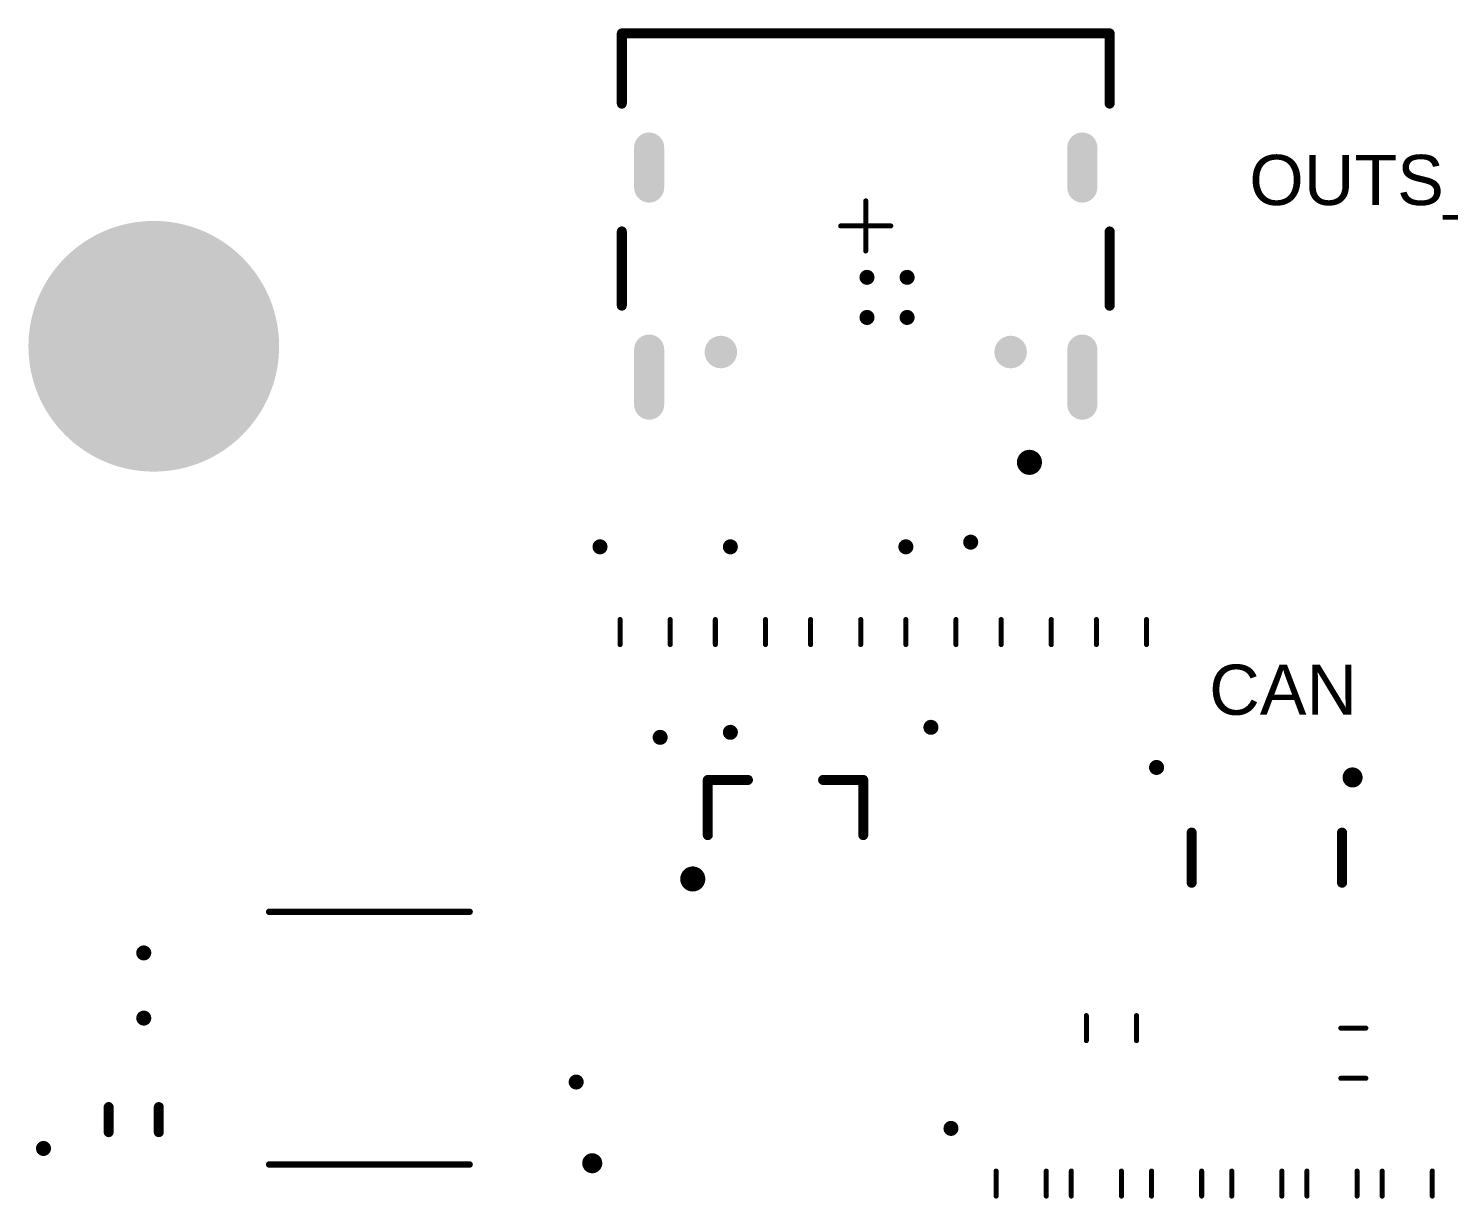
# Model space of a CAD drawing. Header units: inches. Extents: x 1 to 118, y 10 to 101.
# Drawn here: x 2.5 to 30.83, y 78 to 101.34 of the extents above; entities that cross this region are included whole.
import ezdxf

# ---------------------------------------------------------------- set-up
doc = ezdxf.new("R2010")
doc.units = ezdxf.units.IN
for name, color, linetype in [('Mechanical 3', 76, 'Continuous'), ('Pad Holes', 156, 'Continuous'), ('Top Overlay', 2, 'Continuous'), ('Via Holes', 16, 'Continuous')]:
    doc.layers.add(name, color=color, linetype=linetype)
doc.styles.add('Arial', font='', dxfattribs={"height": 0.2})
doc.styles.get('Arial').set_extended_font_data('Arial')

# ---------------------------------------------------------------- blocks, each defined once
blk = doc.blocks.new('SOIC127P600X175_8N_19')
at = {"layer": 'Top Overlay'}
for points in [[(-4.345, 2.495, 0.2, 0.2, 1), (-4.545, 2.495, 0.2, 0.2, 1)], [(-4.595, 2.495, 0.1, 0.1, 1), (-4.495, 2.495, 0.1, 0.1, 1)], [(-4.395, 2.495, 0.1, 0.1, 1), (-4.295, 2.495, 0.1, 0.1, 1)], [(-2.032, 2.52, 0.0635, 0.0635, 1), (-1.968, 2.52, 0.0635, 0.0635, 1)], [(1.968, 2.52, 0.0635, 0.0635, 1), (2.032, 2.52, 0.0635, 0.0635, 1)], [(-2.032, -2.52, 0.0635, 0.0635, 1), (-1.968, -2.52, 0.0635, 0.0635, 1)], [(1.968, -2.52, 0.0635, 0.0635, 1), (2.032, -2.52, 0.0635, 0.0635, 1)]]:
    blk.add_lwpolyline(points, format="xyseb", close=True, dxfattribs=at)
for points in [[(2, 2.52, 0.127, 0.127, 0), (-2, 2.52, 0.127, 0.127, 0)], [(2, -2.52, 0.127, 0.127, 0), (-2, -2.52, 0.127, 0.127, 0)]]:
    blk.add_lwpolyline(points, format="xyseb", dxfattribs=at)
blk = doc.blocks.new('RESC1608X06M_51')
at = {"layer": 'Top Overlay'}
for points in [[(0.25, 0.5, 0.1, 0.1, 0), (-0.25, 0.5, 0.1, 0.1, 0)], [(0.25, -0.5, 0.1, 0.1, 0), (-0.25, -0.5, 0.1, 0.1, 0)]]:
    blk.add_lwpolyline(points, format="xyseb", dxfattribs=at)
for points in [[(-0.275, 0.5, 0.05, 0.05, 1), (-0.225, 0.5, 0.05, 0.05, 1)], [(0.225, 0.5, 0.05, 0.05, 1), (0.275, 0.5, 0.05, 0.05, 1)], [(-0.275, -0.5, 0.05, 0.05, 1), (-0.225, -0.5, 0.05, 0.05, 1)], [(0.225, -0.5, 0.05, 0.05, 1), (0.275, -0.5, 0.05, 0.05, 1)]]:
    blk.add_lwpolyline(points, format="xyseb", close=True, dxfattribs=at)
blk = doc.blocks.new('RESC1608X06M_52')
at = {"layer": 'Top Overlay'}
for points in [[(-0.25, 0.5, 0.1, 0.1, 0), (0.25, 0.5, 0.1, 0.1, 0)], [(-0.25, -0.5, 0.1, 0.1, 0), (0.25, -0.5, 0.1, 0.1, 0)]]:
    blk.add_lwpolyline(points, format="xyseb", dxfattribs=at)
for points in [[(-0.275, 0.5, 0.05, 0.05, 1), (-0.225, 0.5, 0.05, 0.05, 1)], [(0.225, 0.5, 0.05, 0.05, 1), (0.275, 0.5, 0.05, 0.05, 1)], [(-0.275, -0.5, 0.05, 0.05, 1), (-0.225, -0.5, 0.05, 0.05, 1)], [(0.225, -0.5, 0.05, 0.05, 1), (0.275, -0.5, 0.05, 0.05, 1)]]:
    blk.add_lwpolyline(points, format="xyseb", close=True, dxfattribs=at)
blk = doc.blocks.new('RESC1608X06M_53')
at = {"layer": 'Top Overlay'}
for points in [[(-0.25, 0.5, 0.1, 0.1, 0), (0.25, 0.5, 0.1, 0.1, 0)], [(-0.25, -0.5, 0.1, 0.1, 0), (0.25, -0.5, 0.1, 0.1, 0)]]:
    blk.add_lwpolyline(points, format="xyseb", dxfattribs=at)
for points in [[(-0.275, 0.5, 0.05, 0.05, 1), (-0.225, 0.5, 0.05, 0.05, 1)], [(0.225, 0.5, 0.05, 0.05, 1), (0.275, 0.5, 0.05, 0.05, 1)], [(-0.275, -0.5, 0.05, 0.05, 1), (-0.225, -0.5, 0.05, 0.05, 1)], [(0.225, -0.5, 0.05, 0.05, 1), (0.275, -0.5, 0.05, 0.05, 1)]]:
    blk.add_lwpolyline(points, format="xyseb", close=True, dxfattribs=at)
blk = doc.blocks.new('RESC1608X06M_54')
at = {"layer": 'Top Overlay'}
for points in [[(0.25, 0.5, 0.1, 0.1, 0), (-0.25, 0.5, 0.1, 0.1, 0)], [(0.25, -0.5, 0.1, 0.1, 0), (-0.25, -0.5, 0.1, 0.1, 0)]]:
    blk.add_lwpolyline(points, format="xyseb", dxfattribs=at)
for points in [[(-0.275, 0.5, 0.05, 0.05, 1), (-0.225, 0.5, 0.05, 0.05, 1)], [(0.225, 0.5, 0.05, 0.05, 1), (0.275, 0.5, 0.05, 0.05, 1)], [(-0.275, -0.5, 0.05, 0.05, 1), (-0.225, -0.5, 0.05, 0.05, 1)], [(0.225, -0.5, 0.05, 0.05, 1), (0.275, -0.5, 0.05, 0.05, 1)]]:
    blk.add_lwpolyline(points, format="xyseb", close=True, dxfattribs=at)
blk = doc.blocks.new('RESC1608X06M_55')
at = {"layer": 'Top Overlay'}
for points in [[(-0.25, 0.5, 0.1, 0.1, 0), (0.25, 0.5, 0.1, 0.1, 0)], [(-0.25, -0.5, 0.1, 0.1, 0), (0.25, -0.5, 0.1, 0.1, 0)]]:
    blk.add_lwpolyline(points, format="xyseb", dxfattribs=at)
for points in [[(-0.275, 0.5, 0.05, 0.05, 1), (-0.225, 0.5, 0.05, 0.05, 1)], [(0.225, 0.5, 0.05, 0.05, 1), (0.275, 0.5, 0.05, 0.05, 1)], [(-0.275, -0.5, 0.05, 0.05, 1), (-0.225, -0.5, 0.05, 0.05, 1)], [(0.225, -0.5, 0.05, 0.05, 1), (0.275, -0.5, 0.05, 0.05, 1)]]:
    blk.add_lwpolyline(points, format="xyseb", close=True, dxfattribs=at)
blk = doc.blocks.new('RESC1608X06M_56')
at = {"layer": 'Top Overlay'}
for points in [[(-0.25, 0.5, 0.1, 0.1, 0), (0.25, 0.5, 0.1, 0.1, 0)], [(-0.25, -0.5, 0.1, 0.1, 0), (0.25, -0.5, 0.1, 0.1, 0)]]:
    blk.add_lwpolyline(points, format="xyseb", dxfattribs=at)
for points in [[(-0.275, 0.5, 0.05, 0.05, 1), (-0.225, 0.5, 0.05, 0.05, 1)], [(0.225, 0.5, 0.05, 0.05, 1), (0.275, 0.5, 0.05, 0.05, 1)], [(-0.275, -0.5, 0.05, 0.05, 1), (-0.225, -0.5, 0.05, 0.05, 1)], [(0.225, -0.5, 0.05, 0.05, 1), (0.275, -0.5, 0.05, 0.05, 1)]]:
    blk.add_lwpolyline(points, format="xyseb", close=True, dxfattribs=at)
blk = doc.blocks.new('RESC1608X06M_57')
at = {"layer": 'Top Overlay'}
for points in [[(-0.25, 0.5, 0.1, 0.1, 0), (0.25, 0.5, 0.1, 0.1, 0)], [(-0.25, -0.5, 0.1, 0.1, 0), (0.25, -0.5, 0.1, 0.1, 0)]]:
    blk.add_lwpolyline(points, format="xyseb", dxfattribs=at)
for points in [[(-0.275, 0.5, 0.05, 0.05, 1), (-0.225, 0.5, 0.05, 0.05, 1)], [(0.225, 0.5, 0.05, 0.05, 1), (0.275, 0.5, 0.05, 0.05, 1)], [(-0.275, -0.5, 0.05, 0.05, 1), (-0.225, -0.5, 0.05, 0.05, 1)], [(0.225, -0.5, 0.05, 0.05, 1), (0.275, -0.5, 0.05, 0.05, 1)]]:
    blk.add_lwpolyline(points, format="xyseb", close=True, dxfattribs=at)
blk = doc.blocks.new('RESC1608X06M_88')
at = {"layer": 'Top Overlay'}
for points in [[(0.25, 0.5, 0.1, 0.1, 0), (-0.25, 0.5, 0.1, 0.1, 0)], [(0.25, -0.5, 0.1, 0.1, 0), (-0.25, -0.5, 0.1, 0.1, 0)]]:
    blk.add_lwpolyline(points, format="xyseb", dxfattribs=at)
for points in [[(-0.275, 0.5, 0.05, 0.05, 1), (-0.225, 0.5, 0.05, 0.05, 1)], [(0.225, 0.5, 0.05, 0.05, 1), (0.275, 0.5, 0.05, 0.05, 1)], [(-0.275, -0.5, 0.05, 0.05, 1), (-0.225, -0.5, 0.05, 0.05, 1)], [(0.225, -0.5, 0.05, 0.05, 1), (0.275, -0.5, 0.05, 0.05, 1)]]:
    blk.add_lwpolyline(points, format="xyseb", close=True, dxfattribs=at)
blk = doc.blocks.new('RESC1608X06M_90')
at = {"layer": 'Top Overlay'}
for points in [[(0.25, 0.5, 0.1, 0.1, 0), (-0.25, 0.5, 0.1, 0.1, 0)], [(0.25, -0.5, 0.1, 0.1, 0), (-0.25, -0.5, 0.1, 0.1, 0)]]:
    blk.add_lwpolyline(points, format="xyseb", dxfattribs=at)
for points in [[(-0.275, 0.5, 0.05, 0.05, 1), (-0.225, 0.5, 0.05, 0.05, 1)], [(0.225, 0.5, 0.05, 0.05, 1), (0.275, 0.5, 0.05, 0.05, 1)], [(-0.275, -0.5, 0.05, 0.05, 1), (-0.225, -0.5, 0.05, 0.05, 1)], [(0.225, -0.5, 0.05, 0.05, 1), (0.275, -0.5, 0.05, 0.05, 1)]]:
    blk.add_lwpolyline(points, format="xyseb", close=True, dxfattribs=at)
blk = doc.blocks.new('RESC1608X06M_168')
at = {"layer": 'Top Overlay'}
for points in [[(0.25, 0.5, 0.1, 0.1, 0), (-0.25, 0.5, 0.1, 0.1, 0)], [(0.25, -0.5, 0.1, 0.1, 0), (-0.25, -0.5, 0.1, 0.1, 0)]]:
    blk.add_lwpolyline(points, format="xyseb", dxfattribs=at)
for points in [[(-0.275, 0.5, 0.05, 0.05, 1), (-0.225, 0.5, 0.05, 0.05, 1)], [(0.225, 0.5, 0.05, 0.05, 1), (0.275, 0.5, 0.05, 0.05, 1)], [(-0.275, -0.5, 0.05, 0.05, 1), (-0.225, -0.5, 0.05, 0.05, 1)], [(0.225, -0.5, 0.05, 0.05, 1), (0.275, -0.5, 0.05, 0.05, 1)]]:
    blk.add_lwpolyline(points, format="xyseb", close=True, dxfattribs=at)
blk = doc.blocks.new('RESC1608X06M_169')
at = {"layer": 'Top Overlay'}
for points in [[(0.25, 0.5, 0.1, 0.1, 0), (-0.25, 0.5, 0.1, 0.1, 0)], [(0.25, -0.5, 0.1, 0.1, 0), (-0.25, -0.5, 0.1, 0.1, 0)]]:
    blk.add_lwpolyline(points, format="xyseb", dxfattribs=at)
for points in [[(-0.275, 0.5, 0.05, 0.05, 1), (-0.225, 0.5, 0.05, 0.05, 1)], [(0.225, 0.5, 0.05, 0.05, 1), (0.275, 0.5, 0.05, 0.05, 1)], [(-0.275, -0.5, 0.05, 0.05, 1), (-0.225, -0.5, 0.05, 0.05, 1)], [(0.225, -0.5, 0.05, 0.05, 1), (0.275, -0.5, 0.05, 0.05, 1)]]:
    blk.add_lwpolyline(points, format="xyseb", close=True, dxfattribs=at)
blk = doc.blocks.new('RESC1608X06M_182')
at = {"layer": 'Top Overlay'}
for points in [[(0.25, 0.5, 0.1, 0.1, 0), (-0.25, 0.5, 0.1, 0.1, 0)], [(0.25, -0.5, 0.1, 0.1, 0), (-0.25, -0.5, 0.1, 0.1, 0)]]:
    blk.add_lwpolyline(points, format="xyseb", dxfattribs=at)
for points in [[(-0.275, 0.5, 0.05, 0.05, 1), (-0.225, 0.5, 0.05, 0.05, 1)], [(0.225, 0.5, 0.05, 0.05, 1), (0.275, 0.5, 0.05, 0.05, 1)], [(-0.275, -0.5, 0.05, 0.05, 1), (-0.225, -0.5, 0.05, 0.05, 1)], [(0.225, -0.5, 0.05, 0.05, 1), (0.275, -0.5, 0.05, 0.05, 1)]]:
    blk.add_lwpolyline(points, format="xyseb", close=True, dxfattribs=at)
blk = doc.blocks.new('RESC1608X06M_183')
at = {"layer": 'Top Overlay'}
for points in [[(-0.25, 0.5, 0.1, 0.1, 0), (0.25, 0.5, 0.1, 0.1, 0)], [(-0.25, -0.5, 0.1, 0.1, 0), (0.25, -0.5, 0.1, 0.1, 0)]]:
    blk.add_lwpolyline(points, format="xyseb", dxfattribs=at)
for points in [[(-0.275, 0.5, 0.05, 0.05, 1), (-0.225, 0.5, 0.05, 0.05, 1)], [(0.225, 0.5, 0.05, 0.05, 1), (0.275, 0.5, 0.05, 0.05, 1)], [(-0.275, -0.5, 0.05, 0.05, 1), (-0.225, -0.5, 0.05, 0.05, 1)], [(0.225, -0.5, 0.05, 0.05, 1), (0.275, -0.5, 0.05, 0.05, 1)]]:
    blk.add_lwpolyline(points, format="xyseb", close=True, dxfattribs=at)
blk = doc.blocks.new('RESC1608X06M_184')
at = {"layer": 'Top Overlay'}
for points in [[(0.25, 0.5, 0.1, 0.1, 0), (-0.25, 0.5, 0.1, 0.1, 0)], [(0.25, -0.5, 0.1, 0.1, 0), (-0.25, -0.5, 0.1, 0.1, 0)]]:
    blk.add_lwpolyline(points, format="xyseb", dxfattribs=at)
for points in [[(-0.275, 0.5, 0.05, 0.05, 1), (-0.225, 0.5, 0.05, 0.05, 1)], [(0.225, 0.5, 0.05, 0.05, 1), (0.275, 0.5, 0.05, 0.05, 1)], [(-0.275, -0.5, 0.05, 0.05, 1), (-0.225, -0.5, 0.05, 0.05, 1)], [(0.225, -0.5, 0.05, 0.05, 1), (0.275, -0.5, 0.05, 0.05, 1)]]:
    blk.add_lwpolyline(points, format="xyseb", close=True, dxfattribs=at)
blk = doc.blocks.new('GCT_USB4105_GF_A_205')
at = {"layer": 'Pad Holes'}
h = blk.add_hatch(color=7, dxfattribs=at)
edge = h.paths.add_edge_path()
edge.add_arc((-4.32, 2.465), 0.3, 180, 360)
edge.add_line((-4.02, 2.465), (-4.02, 3.565))
edge.add_arc((-4.32, 3.565), 0.3, 0, 180)
edge.add_line((-4.62, 3.565), (-4.62, 2.465))
h = blk.add_hatch(color=7, dxfattribs=at)
edge = h.paths.add_edge_path()
edge.add_arc((4.32, 2.465), 0.3, 180, 360)
edge.add_line((4.62, 2.465), (4.62, 3.565))
edge.add_arc((4.32, 3.565), 0.3, 0, 180)
edge.add_line((4.02, 3.565), (4.02, 2.465))
h = blk.add_hatch(color=7, dxfattribs=at)
edge = h.paths.add_edge_path()
edge.add_arc((-2.89, 2.515), 0.325, 0, 360)
h = blk.add_hatch(color=7, dxfattribs=at)
edge = h.paths.add_edge_path()
edge.add_arc((2.89, 2.515), 0.325, 0, 360)
h = blk.add_hatch(color=7, dxfattribs=at)
edge = h.paths.add_edge_path()
edge.add_arc((-4.32, -1.565), 0.3, 180, 360)
edge.add_line((-4.02, -1.565), (-4.02, -0.765))
edge.add_arc((-4.32, -0.765), 0.3, 0, 180)
edge.add_line((-4.62, -0.765), (-4.62, -1.565))
h = blk.add_hatch(color=7, dxfattribs=at)
edge = h.paths.add_edge_path()
edge.add_arc((4.32, -1.565), 0.3, 180, 360)
edge.add_line((4.62, -1.565), (4.62, -0.765))
edge.add_arc((4.32, -0.765), 0.3, 0, 180)
edge.add_line((4.02, -0.765), (4.02, -1.565))
at = {"layer": 'Mechanical 3'}
for points in [[(0, 0.5, 0.1, 0.1, 0), (0, -0.5, 0.1, 0.1, 0)], [(0.5, 0, 0.1, 0.1, 0), (-0.5, 0, 0.1, 0.1, 0)]]:
    blk.add_lwpolyline(points, format="xyseb", dxfattribs=at)
for points in [[(-0.025, 0.5, 0.05, 0.05, 1), (0.025, 0.5, 0.05, 0.05, 1)], [(-0.525, 0, 0.05, 0.05, 1), (-0.475, 0, 0.05, 0.05, 1)], [(0.475, 0, 0.05, 0.05, 1), (0.525, 0, 0.05, 0.05, 1)], [(-0.025, -0.5, 0.05, 0.05, 1), (0.025, -0.5, 0.05, 0.05, 1)]]:
    blk.add_lwpolyline(points, format="xyseb", close=True, dxfattribs=at)
at = {"layer": 'Top Overlay'}
for points in [[(-3.14, 4.715, 0.25, 0.25, 1), (-3.39, 4.715, 0.25, 0.25, 1)], [(-3.453, 4.715, 0.125, 0.125, 1), (-3.328, 4.715, 0.125, 0.125, 1)], [(-3.202, 4.715, 0.125, 0.125, 1), (-3.077, 4.715, 0.125, 0.125, 1)], [(-4.915, 1.59, 0.1, 0.1, 1), (-4.815, 1.59, 0.1, 0.1, 1)], [(4.815, 1.59, 0.1, 0.1, 1), (4.915, 1.59, 0.1, 0.1, 1)], [(-4.915, 0.11, 0.1, 0.1, 1), (-4.815, 0.11, 0.1, 0.1, 1)], [(4.815, 0.11, 0.1, 0.1, 1), (4.915, 0.11, 0.1, 0.1, 1)], [(-4.915, -2.44, 0.1, 0.1, 1), (-4.815, -2.44, 0.1, 0.1, 1)], [(4.815, -2.44, 0.1, 0.1, 1), (4.915, -2.44, 0.1, 0.1, 1)], [(-4.915, -3.84, 0.1, 0.1, 1), (-4.815, -3.84, 0.1, 0.1, 1)], [(-4.915, -3.84, 0.1, 0.1, 1), (-4.815, -3.84, 0.1, 0.1, 1)], [(4.815, -3.84, 0.1, 0.1, 1), (4.915, -3.84, 0.1, 0.1, 1)], [(4.815, -3.84, 0.1, 0.1, 1), (4.915, -3.84, 0.1, 0.1, 1)]]:
    blk.add_lwpolyline(points, format="xyseb", close=True, dxfattribs=at)
for points in [[(-4.865, 1.59, 0.2, 0.2, 0), (-4.865, 0.11, 0.2, 0.2, 0)], [(4.865, 1.59, 0.2, 0.2, 0), (4.865, 0.11, 0.2, 0.2, 0)], [(-4.865, -2.44, 0.2, 0.2, 0), (-4.865, -3.84, 0.2, 0.2, 0)], [(4.865, -2.44, 0.2, 0.2, 0), (4.865, -3.84, 0.2, 0.2, 0)], [(4.865, -3.84, 0.2, 0.2, 0), (-4.865, -3.84, 0.2, 0.2, 0)]]:
    blk.add_lwpolyline(points, format="xyseb", dxfattribs=at)
blk = doc.blocks.new('WURTH_SBTW_3528_223')
at = {"layer": 'Top Overlay'}
for points in [[(-1.5, 1.71, 0.2, 0.2, 1), (-1.7, 1.71, 0.2, 0.2, 1)], [(-1.75, 1.71, 0.1, 0.1, 1), (-1.65, 1.71, 0.1, 0.1, 1)], [(-1.55, 1.71, 0.1, 0.1, 1), (-1.45, 1.71, 0.1, 0.1, 1)], [(-0.55, 1.5, 0.1, 0.1, 1), (-0.45, 1.5, 0.1, 0.1, 1)], [(0.45, 1.5, 0.1, 0.1, 1), (0.55, 1.5, 0.1, 0.1, 1)], [(-0.55, -1.5, 0.1, 0.1, 1), (-0.45, -1.5, 0.1, 0.1, 1)], [(0.45, -1.5, 0.1, 0.1, 1), (0.55, -1.5, 0.1, 0.1, 1)]]:
    blk.add_lwpolyline(points, format="xyseb", close=True, dxfattribs=at)
for points in [[(0.5, 1.5, 0.2, 0.2, 0), (-0.5, 1.5, 0.2, 0.2, 0)], [(0.5, -1.5, 0.2, 0.2, 0), (-0.5, -1.5, 0.2, 0.2, 0)]]:
    blk.add_lwpolyline(points, format="xyseb", dxfattribs=at)
blk = doc.blocks.new('SOT95P240X120_3N_228')
at = {"layer": 'Top Overlay'}
for points in [[(-1.1, 1.85, 0.25, 0.25, 1), (-1.35, 1.85, 0.25, 0.25, 1)], [(-1.412, 1.85, 0.125, 0.125, 1), (-1.288, 1.85, 0.125, 0.125, 1)], [(-1.162, 1.85, 0.125, 0.125, 1), (-1.037, 1.85, 0.125, 0.125, 1)], [(-0.4, 1.55, 0.1, 0.1, 1), (-0.3, 1.55, 0.1, 0.1, 1)], [(0.7, 1.55, 0.1, 0.1, 1), (0.8, 1.55, 0.1, 0.1, 1)], [(0.7, 1.55, 0.1, 0.1, 1), (0.8, 1.55, 0.1, 0.1, 1)], [(0.7, 0.75, 0.1, 0.1, 1), (0.8, 0.75, 0.1, 0.1, 1)], [(0.7, -0.75, 0.1, 0.1, 1), (0.8, -0.75, 0.1, 0.1, 1)], [(-0.4, -1.55, 0.1, 0.1, 1), (-0.3, -1.55, 0.1, 0.1, 1)], [(0.7, -1.55, 0.1, 0.1, 1), (0.8, -1.55, 0.1, 0.1, 1)], [(0.7, -1.55, 0.1, 0.1, 1), (0.8, -1.55, 0.1, 0.1, 1)]]:
    blk.add_lwpolyline(points, format="xyseb", close=True, dxfattribs=at)
for points in [[(-0.35, 1.55, 0.2, 0.2, 0), (0.75, 1.55, 0.2, 0.2, 0)], [(0.75, 1.55, 0.2, 0.2, 0), (0.75, 0.75, 0.2, 0.2, 0)], [(0.75, -0.75, 0.2, 0.2, 0), (0.75, -1.55, 0.2, 0.2, 0)], [(-0.35, -1.55, 0.2, 0.2, 0), (0.75, -1.55, 0.2, 0.2, 0)]]:
    blk.add_lwpolyline(points, format="xyseb", dxfattribs=at)
blk = doc.blocks.new('CAPC1608X09M_257')
at = {"layer": 'Top Overlay'}
for points in [[(-0.2, 0.5, 0.2, 0.2, 0), (0.3, 0.5, 0.2, 0.2, 0)], [(-0.2, -0.5, 0.2, 0.2, 0), (0.3, -0.5, 0.2, 0.2, 0)]]:
    blk.add_lwpolyline(points, format="xyseb", dxfattribs=at)
for points in [[(-0.25, 0.5, 0.1, 0.1, 1), (-0.15, 0.5, 0.1, 0.1, 1)], [(0.25, 0.5, 0.1, 0.1, 1), (0.35, 0.5, 0.1, 0.1, 1)], [(-0.25, -0.5, 0.1, 0.1, 1), (-0.15, -0.5, 0.1, 0.1, 1)], [(0.25, -0.5, 0.1, 0.1, 1), (0.35, -0.5, 0.1, 0.1, 1)]]:
    blk.add_lwpolyline(points, format="xyseb", close=True, dxfattribs=at)

msp = doc.modelspace()

# ---------------------------------------------------------------- hatches: boundary and pattern name
at = {"layer": 'Pad Holes'}
h = msp.add_hatch(color=7, dxfattribs=at)
edge = h.paths.add_edge_path()
edge.add_arc((5, 95), 2.5, 0, 360)
at = {"layer": 'Via Holes'}
h = msp.add_hatch(color=7, dxfattribs=at)
edge = h.paths.add_edge_path()
edge.add_arc((19.225, 96.375), 0.15, 0, 360)
h = msp.add_hatch(color=7, dxfattribs=at)
edge = h.paths.add_edge_path()
edge.add_arc((20.025, 96.375), 0.15, 0, 360)
h = msp.add_hatch(color=7, dxfattribs=at)
edge = h.paths.add_edge_path()
edge.add_arc((19.225, 95.575), 0.15, 0, 360)
h = msp.add_hatch(color=7, dxfattribs=at)
edge = h.paths.add_edge_path()
edge.add_arc((20.025, 95.575), 0.15, 0, 360)
h = msp.add_hatch(color=7, dxfattribs=at)
edge = h.paths.add_edge_path()
edge.add_arc((21.293, 91.093), 0.15, 0, 360)
h = msp.add_hatch(color=7, dxfattribs=at)
edge = h.paths.add_edge_path()
edge.add_arc((13.9, 91), 0.15, 0, 360)
h = msp.add_hatch(color=7, dxfattribs=at)
edge = h.paths.add_edge_path()
edge.add_arc((16.5, 91), 0.15, 0, 360)
h = msp.add_hatch(color=7, dxfattribs=at)
edge = h.paths.add_edge_path()
edge.add_arc((20, 91), 0.15, 0, 360)
h = msp.add_hatch(color=7, dxfattribs=at)
edge = h.paths.add_edge_path()
edge.add_arc((20.5, 87.4), 0.15, 0, 360)
h = msp.add_hatch(color=7, dxfattribs=at)
edge = h.paths.add_edge_path()
edge.add_arc((15.1, 87.2), 0.15, 0, 360)
h = msp.add_hatch(color=7, dxfattribs=at)
edge = h.paths.add_edge_path()
edge.add_arc((16.5, 87.3), 0.15, 0, 360)
h = msp.add_hatch(color=7, dxfattribs=at)
edge = h.paths.add_edge_path()
edge.add_arc((25, 86.6), 0.15, 0, 360)
h = msp.add_hatch(color=7, dxfattribs=at)
edge = h.paths.add_edge_path()
edge.add_arc((4.8, 82.9), 0.15, 0, 360)
h = msp.add_hatch(color=7, dxfattribs=at)
edge = h.paths.add_edge_path()
edge.add_arc((4.8, 81.6), 0.15, 0, 360)
h = msp.add_hatch(color=7, dxfattribs=at)
edge = h.paths.add_edge_path()
edge.add_arc((13.425, 80.325), 0.15, 0, 360)
h = msp.add_hatch(color=7, dxfattribs=at)
edge = h.paths.add_edge_path()
edge.add_arc((20.9, 79.4), 0.15, 0, 360)
h = msp.add_hatch(color=7, dxfattribs=at)
edge = h.paths.add_edge_path()
edge.add_arc((2.8, 79), 0.15, 0, 360)

# ---------------------------------------------------------------- block references
for name, p, rotation in [('GCT_USB4105_GF_A_205', (19.2, 97.4), 180), ('RESC1608X06M_52', (14.8, 89.3), 90), ('RESC1608X06M_57', (16.7, 89.3), 90), ('RESC1608X06M_56', (18.6, 89.3), 90), ('RESC1608X06M_53', (20.5, 89.3), 90), ('RESC1608X06M_55', (22.4, 89.3), 90), ('RESC1608X06M_54', (24.3, 89.3), 270), ('SOT95P240X120_3N_228', (17.6, 85.6), 90), ('WURTH_SBTW_3528_223', (27.2, 84.8), 270), ('SOIC127P600X175_8N_19', (9.3, 81.2), 180), ('RESC1608X06M_184', (24.1, 81.4), 270), ('CAPC1608X09M_257', (4.6, 79.525), 90), ('RESC1608X06M_88', (22.3, 78.3), 270), ('RESC1608X06M_90', (23.8, 78.3), 270), ('RESC1608X06M_169', (25.4, 78.3), 270), ('RESC1608X06M_168', (27, 78.3), 270), ('RESC1608X06M_51', (28.5, 78.3), 270), ('RESC1608X06M_182', (30, 78.3), 270)]:
    msp.add_blockref(name, p, dxfattribs=dict(rotation=rotation))
msp.add_blockref('RESC1608X06M_183', (28.925, 80.9))

# ---------------------------------------------------------------- texts
at = {"layer": 'Top Overlay', "style": 'Arial'}
msp.add_text('OUTS_STATUS', height=1, dxfattribs=at).set_placement((26.85, 97.817))
msp.add_text('CAN', height=1, rotation=360, dxfattribs=at).set_placement((26.05, 87.65))

doc.saveas('drawing.dxf')
